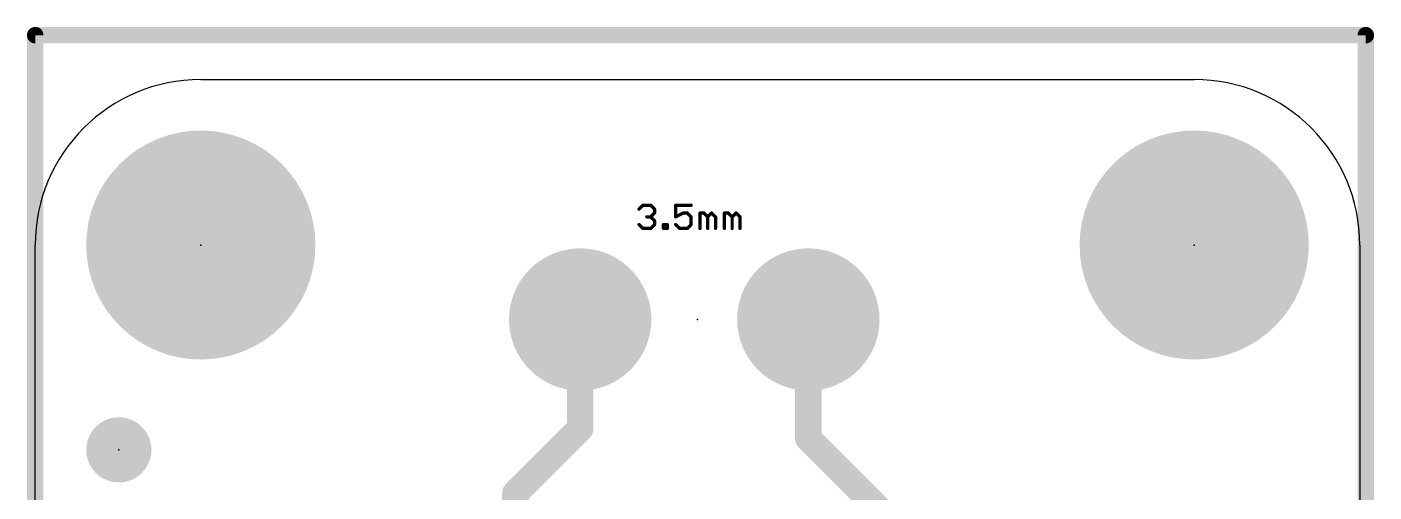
# Model space of a CAD drawing. Extents: x -0.1 to 20.5, y -0.1 to 21.1.
# Drawn here: x -0.13 to 20.54, y 13.99 to 21.13 of the extents above; entities that cross this region are included whole.
import ezdxf

# ---------------------------------------------------------------- set-up
doc = ezdxf.new("R2010")
doc.units = 0
for name, color, linetype in [('1', 12, 'CONTINUOUS'), ('16', 132, 'CONTINUOUS'), ('17', 110, 'CONTINUOUS'), ('20', 53, 'CONTINUOUS'), ('23', 53, 'CONTINUOUS'), ('27', 253, 'CONTINUOUS')]:
    doc.layers.add(name, color=color, linetype=linetype)

# ---------------------------------------------------------------- blocks, each defined once
blk = doc.blocks.new('PIE')
at = {"const_width": 0.5}
blk.add_lwpolyline([(0, -0.25, 1), (0, 0.25, 1), (0, -0.25)], format="xyb", dxfattribs=at)
blk = doc.blocks.new('ROUNDP')
at = {"const_width": 0.5}
blk.add_lwpolyline([(0, -0.25, 1), (0, 0.25, 1), (0, -0.25)], format="xyb", dxfattribs=at)

msp = doc.modelspace()

# ---------------------------------------------------------------- linework, layer by layer
at = {"layer": '1', "const_width": 0.4064}
for points in [[(8.36, 16.637), (8.36, 14.964)], [(11.86, 16.637), (11.86, 14.81)], [(8.36, 14.964), (7.366, 13.97)], [(11.86, 14.81), (13.098, 13.572)], [(7.366, 13.97), (7.366, 12.402)]]:
    msp.add_lwpolyline(points, dxfattribs=at)
at = {"layer": '1', "const_width": 0.2032}
for points in [[(8.4616, 16.637, 1), (8.2584, 16.637)], [(11.9616, 16.637, 1), (11.7584, 16.637)], [(8.4318, 14.8922, 1), (8.2882, 15.0358)], [(8.2584, 14.964, 1), (8.4616, 14.964)], [(11.7584, 14.81, 1), (11.9616, 14.81)], [(11.9318, 14.8818, 1), (11.7882, 14.7382)], [(7.4676, 13.97, 1), (7.2644, 13.97)], [(7.2942, 14.0418, 1), (7.4378, 13.8982)]]:
    msp.add_lwpolyline(points, format="xyb", dxfattribs=at)
at = {"layer": '16', "const_width": 0.254}
for points in [[(0, 2.54), (0, 21)], [(0, 21), (20.412, 21)], [(20.412, 21), (20.412, 0)]]:
    msp.add_lwpolyline(points, dxfattribs=at)
at = {"layer": '16', "const_width": 0.127}
for points in [[(0.0635, 21, 1), (-0.0635, 21)], [(0, 21.0635, 1), (0, 20.9365)], [(20.4755, 21, 1), (20.3485, 21)], [(20.412, 20.9365, 1), (20.412, 21.0635)]]:
    msp.add_lwpolyline(points, format="xyb", dxfattribs=at)
at = {"layer": '20'}
for p, q in [((2.54, 20.32), (17.78, 20.32)), ((0, 2.54), (0, 17.78)), ((20.32, 17.78), (20.32, 2.54))]:
    msp.add_line(p, q, dxfattribs=at)
for centre, start, end in [((2.54, 17.78), 90, 180), ((17.78, 17.78), 0, 90)]:
    msp.add_arc(centre, 2.54, start, end, dxfattribs=at)
at = {"layer": '23'}
for p in [(2.54, 17.78), (17.78, 17.78), (10.16, 16.637), (1.283, 14.636)]:
    msp.add_point(p, dxfattribs=at)
at = {"layer": '27', "const_width": 0.0508}
for points in [[(9.2635, 18.3306), (9.3228, 18.3899)], [(9.3228, 18.3899), (9.4414, 18.3899)], [(9.4414, 18.3899), (9.5007, 18.3306)], [(10.062, 18.3899), (9.8248, 18.3899)], [(9.8248, 18.3899), (9.8248, 18.212)], [(9.4414, 18.212), (9.3821, 18.212)], [(9.5007, 18.2713), (9.4414, 18.212)], [(9.4414, 18.212), (9.5007, 18.1526)], [(9.5007, 18.3306), (9.5007, 18.2713)], [(9.8248, 18.212), (9.9434, 18.2713)], [(9.9434, 18.2713), (10.0027, 18.2713)], [(10.0027, 18.2713), (10.062, 18.212)], [(10.062, 18.212), (10.062, 18.0933)], [(10.199, 18.034), (10.199, 18.2713)], [(10.199, 18.2713), (10.2583, 18.2713)], [(10.2583, 18.2713), (10.3176, 18.212)], [(10.3176, 18.212), (10.3769, 18.2713)], [(10.3176, 18.212), (10.3176, 18.034)], [(10.3769, 18.2713), (10.4363, 18.212)], [(10.4363, 18.212), (10.4363, 18.034)], [(10.5732, 18.034), (10.5732, 18.2713)], [(10.5732, 18.2713), (10.6325, 18.2713)], [(10.6325, 18.2713), (10.6918, 18.212)], [(10.6918, 18.212), (10.7511, 18.2713)], [(10.6918, 18.212), (10.6918, 18.034)], [(10.7511, 18.2713), (10.8105, 18.212)], [(10.8105, 18.212), (10.8105, 18.034)], [(9.3228, 18.034), (9.2635, 18.0933)], [(9.4414, 18.034), (9.3228, 18.034)], [(9.5007, 18.0933), (9.4414, 18.034)], [(9.5007, 18.1526), (9.5007, 18.0933)], [(9.6377, 18.034), (9.6377, 18.0933)], [(9.6377, 18.0933), (9.697, 18.0933)], [(9.697, 18.034), (9.6377, 18.034)], [(9.697, 18.0933), (9.697, 18.034)], [(9.8841, 18.034), (9.8248, 18.0933)], [(10.0027, 18.034), (9.8841, 18.034)], [(10.062, 18.0933), (10.0027, 18.034)]]:
    msp.add_lwpolyline(points, dxfattribs=at)
at = {"layer": '27', "const_width": 0.0254}
for points in [[(9.3228, 18.4026, 1), (9.3228, 18.3772)], [(9.3318, 18.3809, 1), (9.3138, 18.3989)], [(9.4504, 18.3989, 1), (9.4324, 18.3809)], [(9.4414, 18.3772, 1), (9.4414, 18.4026)], [(9.8248, 18.4026, 1), (9.8248, 18.3772)], [(9.8375, 18.3899, 1), (9.8121, 18.3899)], [(10.062, 18.3772, 1), (10.062, 18.4026)], [(9.2545, 18.3396, 1), (9.2724, 18.3216)], [(9.3821, 18.2247, 1), (9.3821, 18.1993)], [(9.4504, 18.2209, 1), (9.4324, 18.203)], [(9.4324, 18.2209, 1), (9.4504, 18.203)], [(9.4414, 18.1993, 1), (9.4414, 18.2247)], [(9.5134, 18.3306, 1), (9.488, 18.3306)], [(9.488, 18.2713, 1), (9.5134, 18.2713)], [(9.4918, 18.3216, 1), (9.5097, 18.3396)], [(9.5097, 18.2623, 1), (9.4918, 18.2802)], [(9.8191, 18.2233, 1), (9.8305, 18.2006)], [(9.8121, 18.212, 1), (9.8375, 18.212)], [(9.9434, 18.284, 1), (9.9434, 18.2586)], [(9.9491, 18.2599, 1), (9.9377, 18.2826)], [(10.0117, 18.2802, 1), (9.9937, 18.2623)], [(10.0027, 18.2586, 1), (10.0027, 18.284)], [(10.0747, 18.212, 1), (10.0493, 18.212)], [(10.0531, 18.203, 1), (10.071, 18.2209)], [(10.2117, 18.2713, 1), (10.1863, 18.2713)], [(10.199, 18.284, 1), (10.199, 18.2586)], [(10.2673, 18.2802, 1), (10.2493, 18.2623)], [(10.2583, 18.2586, 1), (10.2583, 18.284)], [(10.3303, 18.212, 1), (10.3049, 18.212)], [(10.3086, 18.2209, 1), (10.3266, 18.203)], [(10.3086, 18.203, 1), (10.3266, 18.2209)], [(10.3859, 18.2802, 1), (10.368, 18.2623)], [(10.3859, 18.2623, 1), (10.368, 18.2802)], [(10.449, 18.212, 1), (10.4236, 18.212)], [(10.4273, 18.203, 1), (10.4452, 18.2209)], [(10.5859, 18.2713, 1), (10.5605, 18.2713)], [(10.5732, 18.284, 1), (10.5732, 18.2586)], [(10.6415, 18.2802, 1), (10.6235, 18.2623)], [(10.6325, 18.2586, 1), (10.6325, 18.284)], [(10.7045, 18.212, 1), (10.6791, 18.212)], [(10.6828, 18.2209, 1), (10.7008, 18.203)], [(10.6828, 18.203, 1), (10.7008, 18.2209)], [(10.7601, 18.2802, 1), (10.7422, 18.2623)], [(10.7601, 18.2623, 1), (10.7422, 18.2802)], [(10.8232, 18.212, 1), (10.7978, 18.212)], [(10.8015, 18.203, 1), (10.8194, 18.2209)], [(9.2724, 18.1023, 1), (9.2545, 18.0843)], [(9.3228, 18.0467, 1), (9.3228, 18.0213)], [(9.3138, 18.025, 1), (9.3318, 18.043)], [(9.4324, 18.043, 1), (9.4504, 18.025)], [(9.4414, 18.0213, 1), (9.4414, 18.0467)], [(9.5134, 18.1526, 1), (9.488, 18.1526)], [(9.488, 18.0933, 1), (9.5134, 18.0933)], [(9.4918, 18.1437, 1), (9.5097, 18.1616)], [(9.5097, 18.0843, 1), (9.4918, 18.1023)], [(9.6504, 18.0933, 1), (9.625, 18.0933)], [(9.6377, 18.106, 1), (9.6377, 18.0806)], [(9.6377, 18.0467, 1), (9.6377, 18.0213)], [(9.625, 18.034, 1), (9.6504, 18.034)], [(9.7097, 18.0933, 1), (9.6843, 18.0933)], [(9.6843, 18.034, 1), (9.7097, 18.034)], [(9.697, 18.0806, 1), (9.697, 18.106)], [(9.697, 18.0213, 1), (9.697, 18.0467)], [(9.8338, 18.1023, 1), (9.8158, 18.0843)], [(9.8841, 18.0467, 1), (9.8841, 18.0213)], [(9.8751, 18.025, 1), (9.8931, 18.043)], [(9.9937, 18.043, 1), (10.0117, 18.025)], [(10.0027, 18.0213, 1), (10.0027, 18.0467)], [(10.0493, 18.0933, 1), (10.0747, 18.0933)], [(10.071, 18.0843, 1), (10.0531, 18.1023)], [(10.1863, 18.034, 1), (10.2117, 18.034)], [(10.3049, 18.034, 1), (10.3303, 18.034)], [(10.4236, 18.034, 1), (10.449, 18.034)], [(10.5605, 18.034, 1), (10.5859, 18.034)], [(10.6791, 18.034, 1), (10.7045, 18.034)], [(10.7978, 18.034, 1), (10.8232, 18.034)]]:
    msp.add_lwpolyline(points, format="xyb", dxfattribs=at)

# ---------------------------------------------------------------- block references
at = {"layer": '1'}
msp.add_blockref('PIE', (1.283, 14.636), dxfattribs=at)
at = {"layer": '17', "xscale": 3.516, "yscale": 3.516}
for p in [(2.54, 17.78), (2.54, 17.78), (17.78, 17.78), (17.78, 17.78)]:
    msp.add_blockref('ROUNDP', p, dxfattribs=at)
at = {"layer": '17', "xscale": 2.1844, "yscale": 2.1844, "rotation": 180}
for p in [(8.36, 16.637), (8.36, 16.637), (11.86, 16.637), (11.86, 16.637)]:
    msp.add_blockref('ROUNDP', p, dxfattribs=at)

doc.saveas('drawing.dxf')
